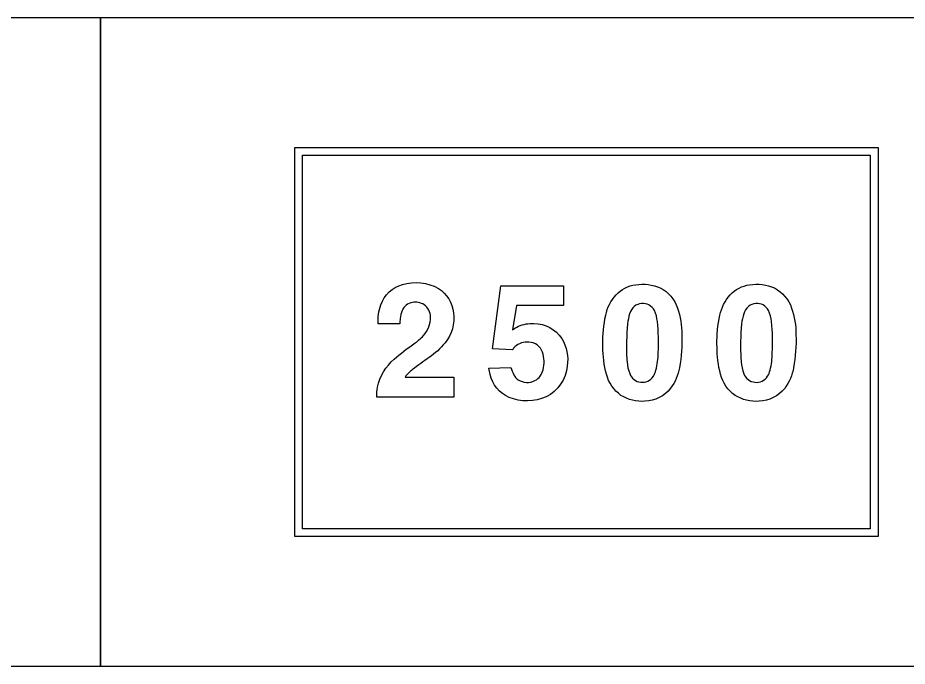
# Model space of a CAD drawing. Extents: x 0 to 4500, y -1000 to 1500.
# Drawn here: x 1373 to 2745, y -1000 to 0 of the extents above; entities that cross this region are included whole.
import ezdxf

# ---------------------------------------------------------------- set-up
doc = ezdxf.new("R2010")
doc.units = 0
doc.header["$MEASUREMENT"] = 0

msp = doc.modelspace()

# ---------------------------------------------------------------- linework, layer by layer
for points in [[(0.0001, -999.9998), (1500, -999.9998), (1500, 0.0001), (0.0001, 0.0001)], [(1500, -999.9998), (3000, -999.9998), (3000, 0.0001), (1500, 0.0001)]]:
    msp.add_lwpolyline(points, close=True)
at = {"color": 7}
for points in [[(1800, -799.9999), (1800, -199.9999), (2700, -199.9999), (2700, -799.9999)], [(1812, -787.9999), (1812, -211.9999), (2688, -211.9999), (2688, -787.9999)]]:
    msp.add_lwpolyline(points, close=True, dxfattribs=at)
for points in [[(1926.71, -584.9189, -0.0640343), (1927.62, -569.8479, -0.161687), (1953.41, -526.2559, -0.0283718), (1983.53, -502.9379, 0.0545111), (1998.57, -490.0279, 0.192461), (2009.34, -461.5639, 0.234238), (1999.56, -442.5689, 0.196223), (1981.34, -439.1279, 0.252425), (1965.55, -451.4969, 0.0856617), (1962.57, -463.7529, 0.0202329), (1962.06, -472.1699), (1928.47, -472.1699, -0.0983795), (1932.83, -442.4259, -0.245047), (1966.07, -411.3739, -0.207102), (2021.49, -417.3739, -0.233443), (2044.86, -455.0519, -0.20961), (2031.78, -501.2599, -0.0785124), (2007.35, -523.9239, 0.0107372), (1981.56, -542.4929, 0.0665092), (1970.13, -554.0379), (2045.37, -554.0379), (2045.37, -584.9189)], [(2275.33, -503.9669, -0.0563084), (2279.69, -458.7249, -0.130301), (2295.67, -427.1889, -0.174843), (2325.78, -411.7769, -0.147552), (2364.02, -416.5539, -0.192146), (2390.53, -447.6349, -0.0833996), (2397.18, -488.6969, -0.0545507), (2393.57, -539.6539, -0.116773), (2379.83, -571.3889, -0.221099), (2340.34, -591.3219, -0.162564), (2303.29, -582.3079, -0.174743), (2280.77, -549.6069, -0.0640867), (2275.39, -507.3509)], [(2451.43, -504.0399, -0.0563084), (2455.78, -458.7989, -0.130301), (2471.76, -427.2629, -0.174843), (2501.87, -411.8509, -0.147552), (2540.12, -416.6279, -0.192146), (2566.62, -447.7089, -0.0833996), (2573.27, -488.7699, -0.0545507), (2569.66, -539.7279, -0.116773), (2555.93, -571.4619, -0.221099), (2516.43, -591.3959, -0.162564), (2479.38, -582.3819, -0.174743), (2456.86, -549.6799, -0.0640867), (2451.48, -507.4239)], [(2099.62, -540.3769), (2133.43, -539.0969, 0.0452719), (2138.04, -550.7839, 0.0567733), (2141.45, -555.7319, 0.070207), (2144.63, -558.2339, 0.264984), (2170.57, -559.5989, 0.20748), (2183.1, -542.9639, 0.147389), (2182.28, -515.5799, 0.308532), (2161.12, -500.1679, 0.215743), (2139.68, -507.5329, 0.028781), (2135.82, -512.0259), (2105.14, -510.5759), (2117.96, -413.6089), (2214.47, -413.6089), (2214.47, -443.7509), (2142.16, -443.7509), (2135.7, -481.2009, -0.0211252), (2145, -475.7699, -0.121371), (2169, -471.5609, -0.244671), (2212.05, -494.5659, -0.173069), (2220.38, -537.1349, -0.256779), (2187.85, -584.6509, -0.199585), (2130.59, -585.4189, -0.245625), (2101.58, -550.2149, -0.0170062)], [(2312.33, -525.9479, 0.0124589), (2312.7, -530.4979, 0.0668192), (2316.74, -548.7819, 0.615362), (2353.39, -552.8199, 0.0726881), (2357.31, -543.4359, 0.0588562), (2360.7, -516.5919, 0.0389037), (2359.53, -468.3649, 0.084671), (2354.78, -451.5589, 0.156013), (2346.54, -442.8009, 0.143208), (2335.22, -440.6679, 0.172584), (2323.87, -445.1329, 0.132565), (2316.71, -456.3359, 0.0498315), (2313.44, -471.9759, 0.0368731)], [(2488.42, -526.0209, 0.0124589), (2488.79, -530.5709, 0.0668192), (2492.83, -548.8559, 0.615362), (2529.48, -552.8929, 0.0726881), (2533.41, -543.5099, 0.0588562), (2536.79, -516.6659, 0.0389037), (2535.62, -468.4379, 0.084671), (2530.87, -451.6329, 0.156013), (2522.63, -442.8749, 0.143208), (2511.31, -440.7419, 0.172584), (2499.97, -445.2059, 0.132565), (2492.8, -456.4099, 0.0498315), (2489.53, -472.0499, 0.0368731)]]:
    msp.add_lwpolyline(points, format="xyb", close=True, dxfattribs=at)

doc.saveas('drawing.dxf')
